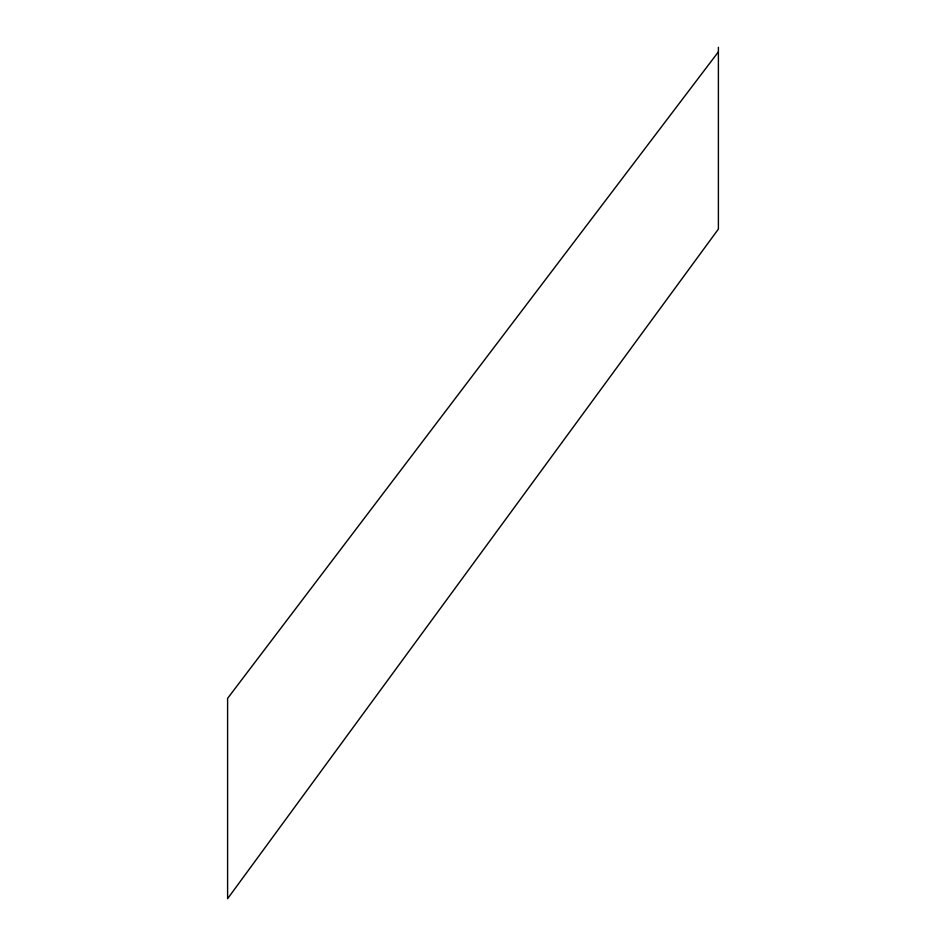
<?xml version="1.0" encoding="UTF-8"?>
<svg xmlns="http://www.w3.org/2000/svg" width="946" height="946" viewBox="0 0 946 946"><rect width="100%" height="100%" fill="white"/><g stroke="black" fill="none" stroke-linecap="round" stroke-linejoin="round"><path stroke-width="1.42" d="M718.392 51.853L227.608 698.349L227.608 898.7L718.392 229.074L718.392 47.3"/></g></svg>
